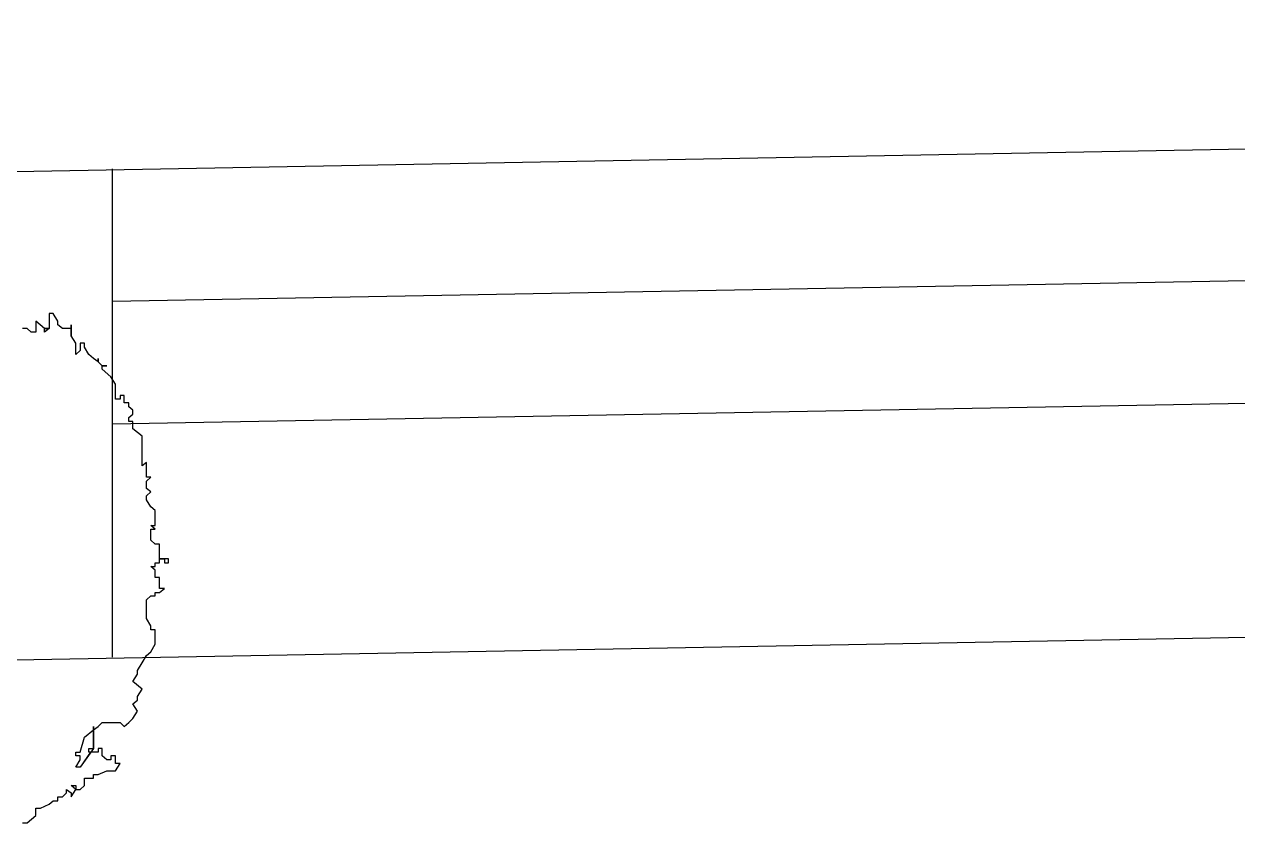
# Model space of a CAD drawing. Extents: x -30 to 1202, y 231 to 898.
# Drawn here: x 387.29 to 392.74, y 441.87 to 445.45 of the extents above; entities that cross this region are included whole.
import ezdxf

# ---------------------------------------------------------------- set-up
doc = ezdxf.new("R2010")
doc.units = 0
doc.header["$LTSCALE"] = 0.04
doc.layers.get('0').update_dxf_attribs({"linetype": 'CONTINUOUS'})
for name, color, linetype in [('0.1', 1, 'CONTINUOUS'), ('CONTORXXNP----00', 255, 'CONTINUOUS'), ('PISO', 1, 'CONTINUOUS')]:
    doc.layers.add(name, color=color, linetype=linetype)
doc.styles.get("Standard").update_dxf_attribs({"font": 'romans.shx'})

# ---------------------------------------------------------------- blocks, each defined once
blk = doc.blocks.new('ARB3')
at = {"color": 0}
for p, q in [((0.0136, 0.4913), (0.0078, 0.4913)), ((0.0078, 0.4913), (0.0078, 0.4852)), ((0.0136, 0.4852), (0.0136, 0.4913)), ((0.0078, 0.4782), (-0.0142, 0.4782)), ((-0.0142, 0.4782), (-0.0142, 0.4713)), ((0.0078, 0.4852), (0.0078, 0.4782)), ((0.0078, 0.4782), (0.0078, 0.4852)), ((0.0078, 0.4852), (0.0136, 0.4852)), ((0.0078, 0.4852), (0.0136, 0.4852)), ((0.0136, 0.4782), (0.0078, 0.4782)), ((0.0136, 0.4713), (0.0136, 0.4782)), ((0.0523, 0.4782), (0.0355, 0.4782)), ((0.0355, 0.4782), (0.0355, 0.4713)), ((0.0581, 0.4782), (0.0523, 0.4852)), ((0.0523, 0.4852), (0.0523, 0.4782)), ((0.0581, 0.4713), (0.0581, 0.4782)), ((-0.1143, 0.4583), (-0.1363, 0.4583)), ((-0.1363, 0.4583), (-0.1311, 0.4521)), ((-0.1085, 0.4583), (-0.1143, 0.4652)), ((-0.1143, 0.4652), (-0.1143, 0.4583)), ((-0.0975, 0.4583), (-0.1085, 0.4583)), ((-0.0924, 0.4652), (-0.0975, 0.4583)), ((-0.0866, 0.4583), (-0.0924, 0.4652)), ((-0.0807, 0.4583), (-0.0866, 0.4583)), ((-0.0698, 0.4652), (-0.0807, 0.4583)), ((-0.0646, 0.4713), (-0.0698, 0.4652)), ((-0.042, 0.4713), (-0.0646, 0.4713)), ((-0.0368, 0.4713), (-0.042, 0.4652)), ((-0.042, 0.4652), (-0.042, 0.4713)), ((-0.0368, 0.4652), (-0.0368, 0.4713)), ((-0.02, 0.4652), (-0.0368, 0.4652)), ((-0.0142, 0.4713), (-0.02, 0.4652)), ((0.0194, 0.4713), (0.0136, 0.4713)), ((0.0245, 0.4713), (0.0194, 0.4652)), ((0.0194, 0.4652), (0.0194, 0.4713)), ((0.0355, 0.4713), (0.0245, 0.4713)), ((0.0633, 0.4713), (0.0581, 0.4713)), ((0.0633, 0.4652), (0.0633, 0.4713)), ((0.0691, 0.4583), (0.0633, 0.4652)), ((0.0969, 0.4583), (0.0691, 0.4583)), ((0.1079, 0.4652), (0.0969, 0.4583)), ((0.1137, 0.4652), (0.1079, 0.4652)), ((0.1356, 0.4713), (0.1137, 0.4713)), ((0.1137, 0.4713), (0.1137, 0.4652)), ((0.1466, 0.4652), (0.1356, 0.4713)), ((0.1524, 0.4583), (0.1466, 0.4652)), ((0.1634, 0.4521), (0.1524, 0.4583)), ((-0.2144, 0.4383), (-0.2196, 0.4321)), ((-0.2086, 0.4383), (-0.2144, 0.4383)), ((-0.2035, 0.4321), (-0.2086, 0.4383)), ((-0.1867, 0.4383), (-0.1976, 0.4383)), ((-0.1976, 0.4383), (-0.1976, 0.4321)), ((-0.1809, 0.4452), (-0.1867, 0.4383)), ((-0.1757, 0.4521), (-0.1809, 0.4452)), ((-0.1311, 0.4521), (-0.1757, 0.4521)), ((0.175, 0.4452), (0.1634, 0.4521)), ((0.1802, 0.4452), (0.175, 0.4452)), ((0.1912, 0.4383), (0.1802, 0.4452)), ((0.2028, 0.4521), (0.1912, 0.4383)), ((0.2138, 0.4452), (0.2028, 0.4521)), ((0.219, 0.4452), (0.2138, 0.4452)), ((0.2248, 0.4383), (0.219, 0.4452)), ((0.2358, 0.4452), (0.2248, 0.4383)), ((0.2467, 0.4383), (0.2358, 0.4452)), ((0.2525, 0.4321), (0.2467, 0.4383)), ((-0.2254, 0.4252), (-0.2364, 0.4252)), ((-0.2364, 0.4252), (-0.2364, 0.419)), ((-0.2364, 0.419), (-0.2312, 0.419)), ((-0.2312, 0.419), (-0.2312, 0.4121)), ((-0.2196, 0.4321), (-0.2254, 0.4321)), ((-0.2254, 0.4321), (-0.2254, 0.4252)), ((-0.1976, 0.4321), (-0.2035, 0.4321)), ((0.2584, 0.4252), (0.2525, 0.4321)), ((0.2525, 0.419), (0.2584, 0.4252)), ((0.2525, 0.3921), (0.2525, 0.419)), ((0.3249, 0.4121), (0.3139, 0.419)), ((0.3139, 0.419), (0.3139, 0.4121)), ((-0.2642, 0.4052), (-0.2758, 0.3921)), ((-0.2532, 0.4121), (-0.2642, 0.4052)), ((-0.2312, 0.4121), (-0.2532, 0.4121)), ((0.3139, 0.4121), (0.3023, 0.4121)), ((0.3023, 0.4121), (0.3023, 0.4052)), ((0.3023, 0.4052), (0.3081, 0.4052)), ((0.3081, 0.4052), (0.3081, 0.399)), ((0.3249, 0.399), (0.3249, 0.4121)), ((-0.2868, 0.386), (-0.2919, 0.386)), ((-0.2919, 0.386), (-0.2868, 0.386)), ((-0.2868, 0.386), (-0.2919, 0.3791)), ((-0.281, 0.3921), (-0.2868, 0.386)), ((-0.281, 0.3921), (-0.281, 0.399)), ((-0.281, 0.399), (-0.281, 0.3921)), ((-0.2758, 0.3921), (-0.281, 0.3921)), ((0.2584, 0.386), (0.2525, 0.3921)), ((0.2635, 0.3791), (0.2584, 0.386)), ((0.3023, 0.3921), (0.2913, 0.3921)), ((0.2913, 0.3921), (0.2913, 0.386)), ((0.2913, 0.386), (0.2971, 0.386)), ((0.2971, 0.386), (0.2971, 0.3721)), ((0.3081, 0.399), (0.3023, 0.3921)), ((0.3301, 0.386), (0.3249, 0.399)), ((0.3301, 0.3791), (0.3301, 0.386)), ((-0.3087, 0.366), (-0.3146, 0.366)), ((-0.3146, 0.366), (-0.3146, 0.3591)), ((-0.2978, 0.3721), (-0.3087, 0.366)), ((-0.2919, 0.3791), (-0.2978, 0.3721)), ((0.2913, 0.3791), (0.2584, 0.3791)), ((0.2584, 0.3791), (0.2913, 0.3791)), ((0.2745, 0.366), (0.2635, 0.3791)), ((0.2971, 0.3591), (0.2745, 0.366)), ((0.2913, 0.3721), (0.2913, 0.3791)), ((0.2913, 0.3791), (0.3191, 0.3591)), ((0.2971, 0.3721), (0.2913, 0.3721)), ((0.3359, 0.3791), (0.3301, 0.3791)), ((0.3359, 0.366), (0.3359, 0.3791)), ((0.3468, 0.366), (0.3359, 0.366)), ((0.3527, 0.3591), (0.3468, 0.366)), ((-0.3255, 0.346), (-0.3423, 0.346)), ((-0.3423, 0.346), (-0.3365, 0.346)), ((-0.3365, 0.346), (-0.3365, 0.3329)), ((-0.3146, 0.3529), (-0.3255, 0.346)), ((-0.3146, 0.3591), (-0.3036, 0.3591)), ((-0.2978, 0.3529), (-0.3146, 0.3529)), ((-0.3036, 0.3591), (-0.2978, 0.3529)), ((0.2971, 0.3529), (0.2971, 0.3591)), ((0.3023, 0.3529), (0.2971, 0.3529)), ((0.3081, 0.3591), (0.3023, 0.3591)), ((0.3023, 0.3591), (0.3023, 0.3529)), ((0.3191, 0.3529), (0.3081, 0.3591)), ((0.3191, 0.3591), (0.3191, 0.3529)), ((0.3527, 0.3529), (0.3468, 0.346)), ((0.3468, 0.346), (0.3468, 0.3529)), ((0.3468, 0.3529), (0.3527, 0.3529)), ((0.3527, 0.3529), (0.3527, 0.3591)), ((0.3636, 0.346), (0.3527, 0.3529)), ((0.3527, 0.3391), (0.3578, 0.346)), ((0.3578, 0.346), (0.3636, 0.346)), ((-0.3365, 0.3329), (-0.3423, 0.326)), ((0.3578, 0.3391), (0.3527, 0.3391)), ((0.3636, 0.3329), (0.3578, 0.3391)), ((0.3636, 0.326), (0.3636, 0.3329)), ((-0.3475, 0.326), (-0.3591, 0.3191)), ((-0.3591, 0.3191), (-0.3591, 0.3129)), ((-0.3591, 0.3129), (-0.3365, 0.3129)), ((-0.3423, 0.326), (-0.3475, 0.326)), ((-0.3365, 0.3129), (-0.3365, 0.306)), ((-0.3365, 0.306), (-0.3365, 0.3129)), ((-0.3365, 0.3129), (-0.3313, 0.306)), ((0.3695, 0.326), (0.3636, 0.326)), ((0.3695, 0.3191), (0.3695, 0.326)), ((0.3746, 0.3129), (0.3695, 0.3191)), ((0.3804, 0.2998), (0.3746, 0.3129)), ((-0.3365, 0.306), (-0.3475, 0.2929)), ((-0.3475, 0.2929), (-0.3313, 0.2929)), ((-0.3313, 0.306), (-0.3365, 0.306)), ((-0.3313, 0.2929), (-0.3313, 0.286)), ((0.3804, 0.2929), (0.3804, 0.2998)), ((0.3914, 0.2929), (0.3804, 0.2929)), ((0.4024, 0.2799), (0.3914, 0.2929)), ((-0.3313, 0.286), (-0.3365, 0.2799)), ((-0.3365, 0.2799), (-0.3365, 0.2729)), ((0.4024, 0.2729), (0.4024, 0.2799))]:
    blk.add_line(p, q, dxfattribs=at)
at = {"layer": 'CONTORXXNP----00'}
for p, q in [((-0.0142, 0.4782), (-0.0142, 0.4713)), ((0.0078, 0.4782), (-0.0142, 0.4782)), ((0.0136, 0.4782), (0.0078, 0.4782)), ((0.0136, 0.4713), (0.0136, 0.4782)), ((0.0355, 0.4782), (0.0355, 0.4713)), ((0.0523, 0.4782), (0.0355, 0.4782)), ((0.0523, 0.4852), (0.0523, 0.4782)), ((0.0581, 0.4782), (0.0523, 0.4852)), ((0.0581, 0.4713), (0.0581, 0.4782)), ((-0.1363, 0.4583), (-0.1311, 0.4521)), ((-0.1143, 0.4583), (-0.1363, 0.4583)), ((-0.1143, 0.4652), (-0.1143, 0.4583)), ((-0.1085, 0.4583), (-0.1143, 0.4652)), ((-0.0975, 0.4583), (-0.1085, 0.4583)), ((-0.0924, 0.4652), (-0.0975, 0.4583)), ((-0.0866, 0.4583), (-0.0924, 0.4652)), ((-0.0807, 0.4583), (-0.0866, 0.4583)), ((-0.0698, 0.4652), (-0.0807, 0.4583)), ((-0.0646, 0.4713), (-0.0698, 0.4652)), ((-0.042, 0.4713), (-0.0646, 0.4713)), ((-0.042, 0.4652), (-0.042, 0.4713)), ((-0.0368, 0.4713), (-0.042, 0.4652)), ((-0.0368, 0.4652), (-0.0368, 0.4713)), ((-0.02, 0.4652), (-0.0368, 0.4652)), ((-0.0142, 0.4713), (-0.02, 0.4652)), ((0.0194, 0.4713), (0.0136, 0.4713)), ((0.0194, 0.4652), (0.0194, 0.4713)), ((0.0245, 0.4713), (0.0194, 0.4652)), ((0.0355, 0.4713), (0.0245, 0.4713)), ((0.0633, 0.4713), (0.0581, 0.4713)), ((0.0633, 0.4652), (0.0633, 0.4713)), ((0.0691, 0.4583), (0.0633, 0.4652)), ((0.0969, 0.4583), (0.0691, 0.4583)), ((0.1079, 0.4652), (0.0969, 0.4583)), ((0.1137, 0.4652), (0.1079, 0.4652)), ((0.1137, 0.4713), (0.1137, 0.4652)), ((0.1356, 0.4713), (0.1137, 0.4713)), ((0.1466, 0.4652), (0.1356, 0.4713)), ((0.1524, 0.4583), (0.1466, 0.4652)), ((0.1634, 0.4521), (0.1524, 0.4583)), ((-0.2144, 0.4383), (-0.2196, 0.4321)), ((-0.2086, 0.4383), (-0.2144, 0.4383)), ((-0.2035, 0.4321), (-0.2086, 0.4383)), ((-0.1976, 0.4383), (-0.1976, 0.4321)), ((-0.1867, 0.4383), (-0.1976, 0.4383)), ((-0.1809, 0.4452), (-0.1867, 0.4383)), ((-0.1757, 0.4521), (-0.1809, 0.4452)), ((-0.1311, 0.4521), (-0.1757, 0.4521)), ((0.175, 0.4452), (0.1634, 0.4521)), ((0.1802, 0.4452), (0.175, 0.4452)), ((0.1912, 0.4383), (0.1802, 0.4452)), ((0.2028, 0.4521), (0.1912, 0.4383)), ((0.2138, 0.4452), (0.2028, 0.4521)), ((0.219, 0.4452), (0.2138, 0.4452)), ((0.2248, 0.4383), (0.219, 0.4452)), ((0.2358, 0.4452), (0.2248, 0.4383)), ((0.2467, 0.4383), (0.2358, 0.4452)), ((0.2525, 0.4321), (0.2467, 0.4383)), ((-0.2364, 0.4252), (-0.2364, 0.419)), ((-0.2254, 0.4252), (-0.2364, 0.4252)), ((-0.2364, 0.419), (-0.2312, 0.419)), ((-0.2312, 0.419), (-0.2312, 0.4121)), ((-0.2254, 0.4321), (-0.2254, 0.4252)), ((-0.2196, 0.4321), (-0.2254, 0.4321)), ((-0.1976, 0.4321), (-0.2035, 0.4321)), ((0.2584, 0.4252), (0.2525, 0.4321)), ((0.2525, 0.419), (0.2584, 0.4252)), ((0.2525, 0.3921), (0.2525, 0.419)), ((0.3139, 0.419), (0.3139, 0.4121)), ((0.3249, 0.4121), (0.3139, 0.419)), ((-0.2642, 0.4052), (-0.2758, 0.3921)), ((-0.2532, 0.4121), (-0.2642, 0.4052)), ((-0.2312, 0.4121), (-0.2532, 0.4121)), ((0.3023, 0.4121), (0.3023, 0.4052)), ((0.3139, 0.4121), (0.3023, 0.4121)), ((0.3023, 0.4052), (0.3081, 0.4052)), ((0.3081, 0.4052), (0.3081, 0.399)), ((0.3249, 0.399), (0.3249, 0.4121)), ((-0.2868, 0.386), (-0.2919, 0.3791)), ((-0.281, 0.3921), (-0.2868, 0.386)), ((-0.2758, 0.3921), (-0.281, 0.3921)), ((0.2584, 0.386), (0.2525, 0.3921)), ((0.2635, 0.3791), (0.2584, 0.386)), ((0.2913, 0.3921), (0.2913, 0.386)), ((0.3023, 0.3921), (0.2913, 0.3921)), ((0.2913, 0.386), (0.2971, 0.386)), ((0.2971, 0.386), (0.2971, 0.3749)), ((0.3081, 0.399), (0.3023, 0.3921)), ((0.3301, 0.386), (0.3249, 0.399)), ((0.3301, 0.3791), (0.3301, 0.386)), ((-0.3146, 0.366), (-0.3146, 0.3591)), ((-0.3087, 0.366), (-0.3146, 0.366)), ((-0.2978, 0.3721), (-0.3087, 0.366)), ((-0.2919, 0.3791), (-0.2978, 0.3721)), ((0.2745, 0.366), (0.2635, 0.3791)), ((0.2971, 0.3591), (0.2745, 0.366)), ((0.2971, 0.3749), (0.3191, 0.3591)), ((0.3359, 0.3791), (0.3301, 0.3791)), ((0.3359, 0.366), (0.3359, 0.3791)), ((0.3468, 0.366), (0.3359, 0.366)), ((0.3527, 0.3591), (0.3468, 0.366)), ((-0.3365, 0.346), (-0.3255, 0.346)), ((-0.3365, 0.346), (-0.3365, 0.3329)), ((-0.3146, 0.3529), (-0.3255, 0.346)), ((-0.3146, 0.3591), (-0.3036, 0.3591)), ((-0.2978, 0.3529), (-0.3146, 0.3529)), ((-0.3036, 0.3591), (-0.2978, 0.3529)), ((0.2971, 0.3529), (0.2971, 0.3591)), ((0.3023, 0.3529), (0.2971, 0.3529)), ((0.3023, 0.3591), (0.3023, 0.3529)), ((0.3081, 0.3591), (0.3023, 0.3591)), ((0.3191, 0.3529), (0.3081, 0.3591)), ((0.3191, 0.3591), (0.3191, 0.3529)), ((0.3527, 0.3529), (0.3527, 0.3591)), ((0.3636, 0.346), (0.3527, 0.3529)), ((0.3527, 0.3391), (0.3578, 0.346)), ((0.3578, 0.346), (0.3636, 0.346)), ((-0.3365, 0.3329), (-0.3423, 0.326)), ((0.3578, 0.3391), (0.3527, 0.3391)), ((0.3636, 0.3329), (0.3578, 0.3391)), ((0.3636, 0.326), (0.3636, 0.3329)), ((-0.3475, 0.326), (-0.3591, 0.3191)), ((-0.3591, 0.3191), (-0.3591, 0.3129)), ((-0.3591, 0.3129), (-0.3365, 0.3129)), ((-0.3423, 0.326), (-0.3475, 0.326)), ((-0.3365, 0.306), (-0.3365, 0.3129)), ((-0.3365, 0.3129), (-0.3365, 0.306)), ((0.3695, 0.326), (0.3636, 0.326)), ((0.3695, 0.3191), (0.3695, 0.326)), ((0.3746, 0.3129), (0.3695, 0.3191)), ((0.3804, 0.2998), (0.3746, 0.3129)), ((-0.3365, 0.306), (-0.3475, 0.2929)), ((-0.3475, 0.2929), (-0.3313, 0.2929)), ((-0.3313, 0.2929), (-0.3313, 0.286)), ((0.3804, 0.2929), (0.3804, 0.2998)), ((0.3914, 0.2929), (0.3804, 0.2929)), ((0.4024, 0.2799), (0.3914, 0.2929)), ((-0.3313, 0.286), (-0.3365, 0.2799)), ((-0.3365, 0.2799), (-0.3365, 0.2729)), ((0.4024, 0.2729), (0.4024, 0.2799))]:
    blk.add_line(p, q, dxfattribs=at)
at = {"flags": 11}
blk.add_attdef('CENTROIDE', (-0.1114, -0.0329), '', height=0.0504, dxfattribs=at)

msp = doc.modelspace()

# ---------------------------------------------------------------- linework, layer by layer
at = {"layer": '0.1'}
msp.add_line((387.688, 442.6093), (387.688, 444.7997), dxfattribs=at)
at = {"layer": 'PISO'}
for p, q in [((423.3666, 445.4484), (381.8653, 444.6875)), ((423.689, 444.8642), (387.688, 444.2042)), ((423.6991, 444.3143), (387.688, 443.6541)), ((423.7183, 443.2645), (382.2761, 442.5047))]:
    msp.add_line(p, q, dxfattribs=at)

# ---------------------------------------------------------------- block references
at = {"layer": 'PISO', "xscale": 3, "yscale": 3, "zscale": 3, "rotation": 270}
msp.add_blockref('ARB3', (386.465, 443.0736), dxfattribs=at)

doc.saveas('drawing.dxf')
